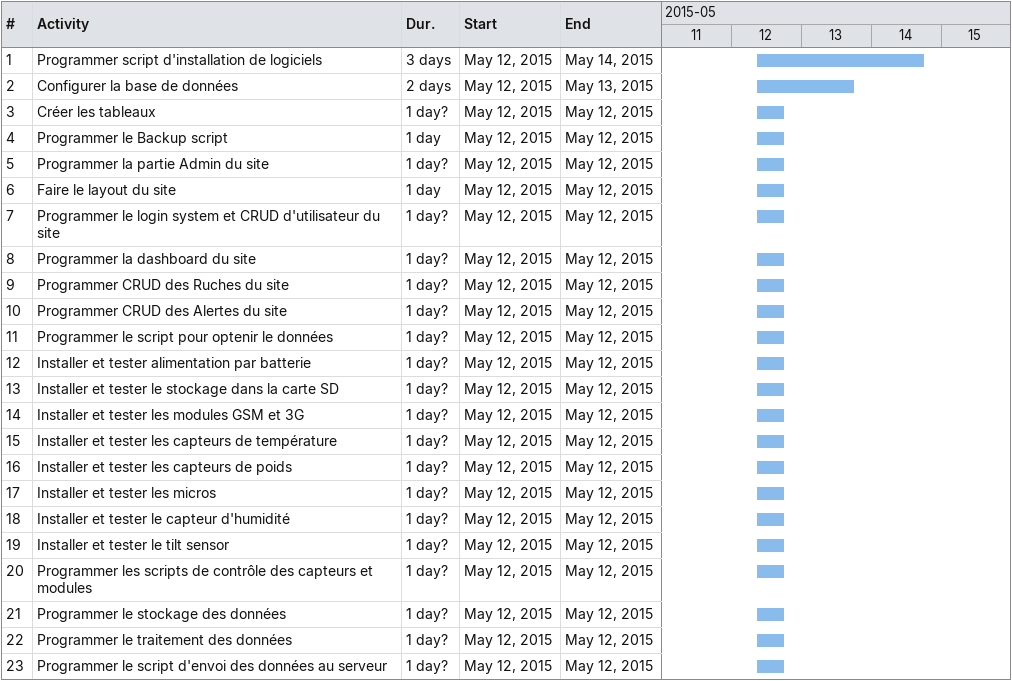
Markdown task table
| ID | Task | Duration | Start | Finish |
|---|---|---|---|---|
| 1 | Programmer script d'installation de logiciels | 3d | 2015-05-12 | 2015-05-14 |
| 2 | Configurer la base de données | 2d | 2015-05-12 | 2015-05-13 |
| 3 | Créer les tableaux | 1d? | 2015-05-12 | 2015-05-12 |
| 4 | Programmer le Backup script | 1d | 2015-05-12 | 2015-05-12 |
| 5 | Programmer la partie Admin du site | 1d? | 2015-05-12 | 2015-05-12 |
| 6 | Faire le layout du site | 1d | 2015-05-12 | 2015-05-12 |
| 7 | Programmer le login system et CRUD d'utilisateur du site | 1d? | 2015-05-12 | 2015-05-12 |
| 8 | Programmer la dashboard du site | 1d? | 2015-05-12 | 2015-05-12 |
| 9 | Programmer CRUD des Ruches du site | 1d? | 2015-05-12 | 2015-05-12 |
| 10 | Programmer CRUD des Alertes du site | 1d? | 2015-05-12 | 2015-05-12 |
| 11 | Programmer le script pour optenir le données | 1d? | 2015-05-12 | 2015-05-12 |
| 12 | Installer et tester alimentation par batterie | 1d? | 2015-05-12 | 2015-05-12 |
| 13 | Installer et tester le stockage dans la carte SD | 1d? | 2015-05-12 | 2015-05-12 |
| 14 | Installer et tester les modules GSM et 3G | 1d? | 2015-05-12 | 2015-05-12 |
| 15 | Installer et tester les capteurs de température | 1d? | 2015-05-12 | 2015-05-12 |
| 16 | Installer et tester les capteurs de poids | 1d? | 2015-05-12 | 2015-05-12 |
| 17 | Installer et tester les micros | 1d? | 2015-05-12 | 2015-05-12 |
| 18 | Installer et tester le capteur d'humidité | 1d? | 2015-05-12 | 2015-05-12 |
| 19 | Installer et tester le tilt sensor | 1d? | 2015-05-12 | 2015-05-12 |
| 20 | Programmer les scripts de contrôle des capteurs et modules | 1d? | 2015-05-12 | 2015-05-12 |
| 21 | Programmer le stockage des données | 1d? | 2015-05-12 | 2015-05-12 |
| 22 | Programmer le traitement des données | 1d? | 2015-05-12 | 2015-05-12 |
| 23 | Programmer le script d'envoi des données au serveur | 1d? | 2015-05-12 | 2015-05-12 |
